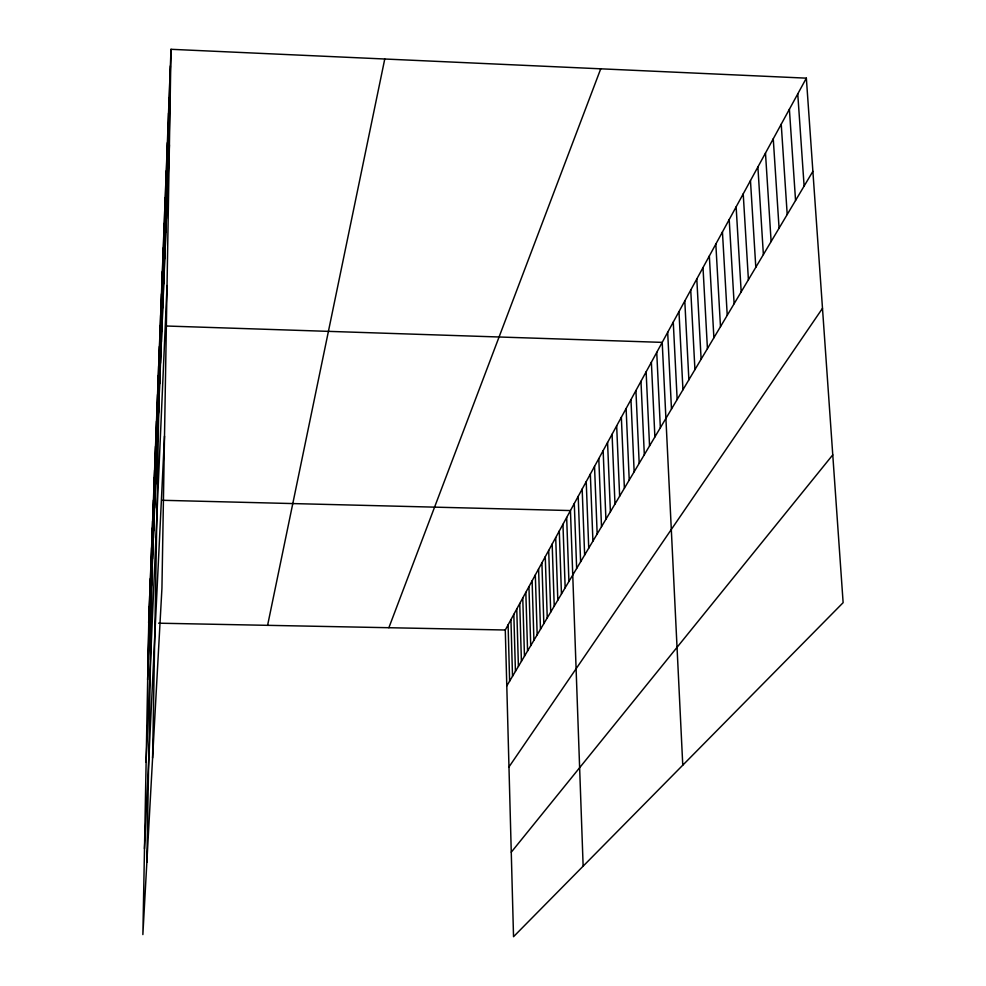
<?xml version="1.0" encoding="UTF-8"?>
<svg xmlns="http://www.w3.org/2000/svg" width="986" height="986" viewBox="0 0 986 986"><rect width="100%" height="100%" fill="white"/><g stroke="black" fill="none" stroke-linecap="round" stroke-linejoin="round"><path stroke-width="1.48" d="M153.668 530.653L154.901 462.397M153.976 523.27L155.529 446.362M154.592 508.073L155.85 438.129M154.913 500.259L156.182 429.723M155.233 492.297L156.515 421.17M155.566 484.188L156.86 412.456M155.911 475.918L157.205 403.57M156.256 467.487L157.55 394.511M156.601 458.884L157.92 385.279M156.959 450.109L158.278 375.851M157.329 441.161L158.66 366.25M157.698 432.016L159.042 356.451M158.08 422.698L159.436 346.443M158.463 413.183L159.831 336.226M152.596 757.975L160.237 325.811M159.264 393.722L160.644 315.372M159.67 383.776L161.063 304.711M160.077 373.62L161.482 293.828M160.508 363.242L161.914 282.699M160.94 352.643L162.357 271.347M161.384 341.809L162.813 259.737M161.827 330.729L163.282 247.88M162.296 319.402L163.75 235.753M162.764 307.817L164.231 223.354M163.245 295.96L164.724 210.671M163.75 283.832L165.241 197.693M164.255 271.421L165.759 184.407M164.773 258.702L166.289 170.824M165.303 245.674L166.831 156.897M165.845 232.339L167.386 142.65M166.4 218.67L167.953 128.044M166.979 204.657L168.544 113.07M167.558 190.286L169.136 97.737M168.162 175.533L169.752 81.998M168.779 160.41L170.381 65.865M806.351 78.153L505.288 630.005L513.533 936.7L843.129 602.668L806.351 78.153L171.022 49.3L161.938 588.211L142.871 934.592L148.849 617.717M147.986 669.888L149.268 606.92M148.405 659.733L149.699 595.79M148.837 649.244L149.921 590.096M149.046 643.883L150.377 578.437M149.502 632.901L150.846 566.42M149.958 621.574L151.092 560.258M150.205 615.757L151.573 547.649M150.685 603.863L152.09 534.609M151.191 591.563L152.349 527.941M151.45 585.253L152.608 521.15M151.708 578.831L153.15 507.211M146.852 862.245L153.434 500.062M152.522 558.914L154.013 485.395M153.089 545.036L154.297 477.865M153.372 537.912L154.605 470.199M148.639 622.992L171.022 49.3M147.592 679.748L169.419 144.88M146.064 762.067L167.041 285.521M144.461 848.699L164.502 436.132M267.6 625.334L384.762 59.012M388.866 627.712L600.733 68.81M506.792 685.899L812.883 171.342M508.973 766.948L822.484 308.335M511.266 852.2L832.763 454.879M158.598 623.189L505.288 630.005M162.678 500.296L570.45 510.563L583.145 866.152M166.277 326.009L662.21 342.376L682.768 765.185M797.76 93.88L804.108 186.095M789.392 109.224L795.554 200.478M781.232 124.199L787.21 214.504M773.258 138.804L779.076 228.185M765.481 153.064L771.126 241.533M757.889 166.991L763.374 254.561M750.469 180.586L755.806 267.292M743.222 193.872L748.411 279.716M736.135 206.85L741.189 291.868M729.209 219.545L734.126 303.725M722.442 231.956L727.237 315.335M715.824 244.084L720.483 326.674M709.341 255.966L713.889 337.767M703.006 267.576L707.43 348.613M696.806 278.939L701.12 359.237M690.742 290.069L694.933 369.627M684.789 300.964L688.881 379.795M678.972 311.638L682.953 389.753M673.265 322.089L677.16 399.503M667.682 332.331L671.478 409.067M656.738 352.396L660.349 427.776M651.376 362.219L654.889 436.934M646.126 371.845L649.552 445.906M640.974 381.286L644.326 454.706M635.921 390.542L639.187 463.334M630.966 399.626L634.158 471.789M626.11 408.524L629.228 480.083M621.353 417.263L624.385 488.218M616.669 425.841L619.639 496.204M612.072 434.259L614.981 504.043M607.573 442.517L610.396 511.722M603.149 450.627L605.909 519.277M598.798 458.589L601.497 526.684M594.533 466.415L597.171 533.968M590.343 474.093L592.919 541.117M586.226 481.649L588.741 548.13M582.171 489.068L584.636 555.032M578.203 496.352L580.606 561.81M574.296 503.526L576.65 568.466M566.667 517.49L568.922 581.457M562.957 524.305L565.163 587.779M559.296 530.998L561.453 594.003M555.71 537.592L557.817 600.129M552.172 544.062L554.231 606.144M548.697 550.447L550.706 612.072M545.27 556.72L547.242 617.902M541.906 562.895L543.828 623.633M538.59 568.971L540.476 629.278M535.324 574.949L537.173 634.824M532.107 580.84L533.919 640.296M528.94 586.645L530.727 645.67M525.834 592.352L527.572 650.97M522.765 597.972L524.466 656.195M519.745 603.518L521.409 661.335M516.763 608.966L518.402 666.388M513.829 614.34L515.431 671.38M510.945 619.639L512.51 676.285M508.098 624.865L509.626 681.129"/></g></svg>
